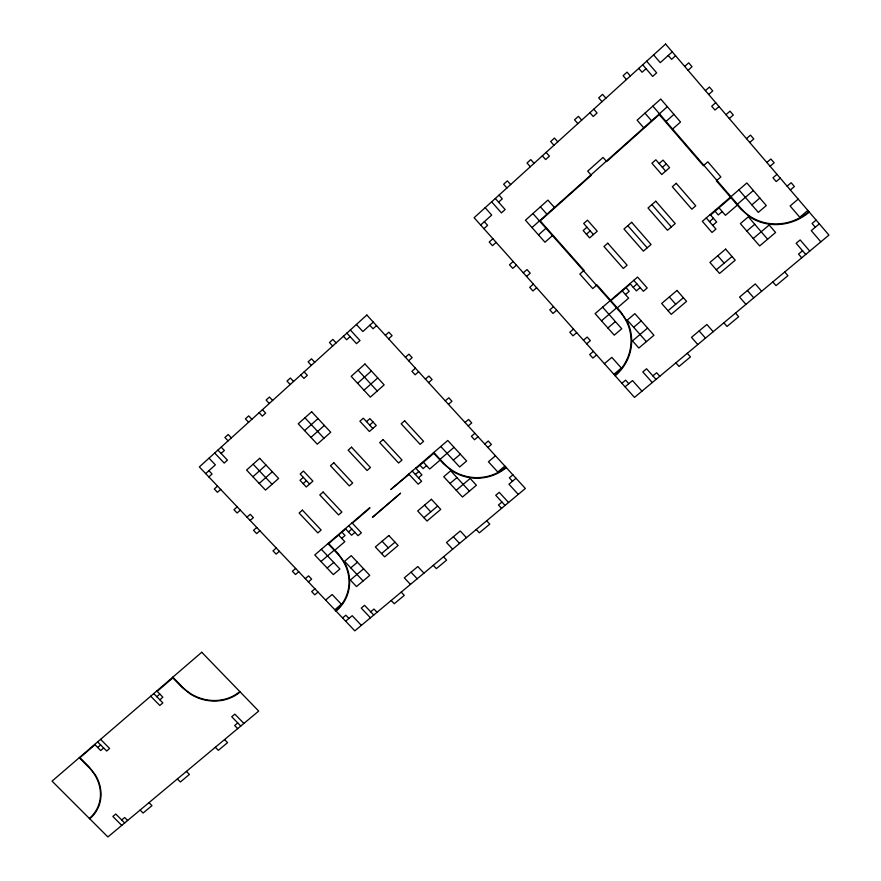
<?xml version="1.0" encoding="UTF-8"?>
<svg xmlns="http://www.w3.org/2000/svg" width="881" height="881" viewBox="0 0 881 881"><rect width="100%" height="100%" fill="white"/><g stroke="black" fill="none" stroke-linecap="round" stroke-linejoin="round"><path stroke-width="1.32" d="M221.109 453.44L224.358 450.499L221.175 447.13M350.098 336.641L346.64 339.769L343.414 336.256M498.591 202.178L502.291 198.82L499.02 195.119M646.026 68.663L642.073 72.253L638.747 68.388M205.68 473.604L215.36 464.86L209.017 458.164M373.291 322.094L362.851 331.531L356.398 324.483M480.663 225.029L491.697 215.052L485.156 207.696M672.247 51.847L660.276 62.661L653.614 54.897M208.841 476.94L212.068 474.033L208.896 470.696M376.517 325.618L373.026 328.767L369.8 325.243M483.922 228.686L487.6 225.371L484.33 221.715M675.573 55.734L671.575 59.346L668.25 55.459M217.519 486.092L214.303 488.988L217.453 492.314L220.679 489.418M385.382 335.32L388.873 332.17L392.089 335.694L388.598 338.833M492.886 238.74L489.219 242.033L492.479 245.678L496.146 242.385M684.713 66.427L688.722 62.826L692.037 66.714L688.028 70.304M252.891 476.753L266.007 465.047M304.584 430.6L318.019 418.596M357.587 383.279L371.375 370.967M531.981 227.573L667.346 106.711M259.201 483.438L272.317 471.753M310.927 437.405L324.384 425.435M363.974 390.206L377.762 377.927M538.489 234.908L545.956 228.256M666.036 121.413L673.943 114.376M237.187 506.828L233.961 509.703L237.099 513.006L240.326 510.143M405.447 357.268L408.949 354.151L412.154 357.664L408.641 360.77M513.194 261.492L509.515 264.763L512.753 268.386L516.431 265.115M705.406 90.622L709.425 87.054L712.729 90.919L708.709 94.487M552.464 235.601L544.987 242.231L525.461 220.217L547.916 200.108L554.446 207.509M672.61 129.044L680.528 122.03L660.739 99.035L637.128 120.19L643.714 127.811M246.988 517.169L250.226 514.306L253.365 517.61L250.116 520.462M415.436 368.203L411.934 371.308L415.127 374.799L418.629 371.705M523.303 272.824L527.003 269.553L530.23 273.187L526.541 276.436M715.713 102.681L711.705 106.227L714.987 110.07L719.006 106.524M303.306 477.348L299.992 480.277L306.28 486.973L312.92 481.136L303.471 471.06L300.157 473.989L309.594 484.054M366.485 421.625L369.91 418.607L376.253 425.468L369.403 431.492L359.9 421.217L363.313 418.2L372.828 428.474M586.955 227.199L583.167 230.536L589.653 237.892L597.241 231.24L587.495 220.173L583.707 223.51L593.442 234.566M659.12 163.569L663.03 160.111L669.571 167.665L661.741 174.537L651.94 163.238L655.849 159.791L665.651 171.101M303.13 483.625L306.456 480.707M369.657 425.049L373.081 422.043M586.416 234.225L590.204 230.888M662.38 167.335L666.3 163.888M256.767 527.477L253.53 530.318L256.646 533.611L259.884 530.769M425.413 379.116L428.926 376.022L432.108 379.513L428.595 382.607M533.401 284.123L529.712 287.371L532.928 290.972L536.617 287.735M725.999 114.695L730.019 111.16L733.3 115.004L729.281 118.539M276.249 548.015L273 550.845L276.116 554.116L279.354 551.297M445.279 400.855L448.803 397.794L451.975 401.262L448.451 404.324M553.499 306.654L549.799 309.87L553.015 313.46L556.704 310.244M746.471 138.647L750.513 135.134L753.773 138.967L749.742 142.469M295.642 568.465L292.393 571.262L295.487 574.522L298.736 571.725M465.058 422.495L468.582 419.455L471.742 422.913L468.207 425.952M573.498 329.065L569.798 332.258L572.991 335.826L576.692 332.644M766.855 162.478L770.886 158.998L774.146 162.798L770.104 166.278M369.657 507.709L314.77 554.964L333.326 574.61L339.923 568.994L321.345 549.304M79.94 757.682L94.983 744.731M328.668 543.599L345.671 528.952M352.345 523.215L369.976 508.04M409.092 474.363L390.834 489.484L447.757 440.478L466.611 461.016L459.618 466.974L440.775 446.48M610.907 300.663L630.289 283.979M157.181 691.365L172.83 677.907M416.063 468.549L433.793 453.297M710.615 215.041L730.867 197.597M97.703 747.473L100.643 744.93M156.785 696.684L159.824 694.074M348.48 531.937L351.816 529.074M415.358 474.463L418.794 471.5M633.175 287.25L636.974 283.979M709.491 221.66L713.423 218.279M341.718 538.346L345.044 535.494L341.927 532.179M426.536 465.642L423.089 468.604L419.951 465.212M625.433 294.54L629.221 291.281L626.017 287.658M722.222 211.572L718.279 214.964L715.042 211.22M103.661 747.98L100.709 750.513L94.685 744.434M159.824 699.789L162.864 697.179L156.785 690.968M320.959 561.527L334.152 550.207M354.922 532.388L351.585 535.252L345.363 528.622M418.486 477.843L421.933 474.892L415.656 468.108M440.104 459.298L454.056 447.328M601.492 320.816L616.513 307.932M640.179 287.624L636.379 290.884L629.97 283.616M712.718 225.382L716.649 222.012L710.185 214.557M737.419 204.194L753.365 190.505M334.879 550.185L344.823 541.65L338.601 535.042M617.306 307.887L628.638 298.163L622.228 290.917M440.082 460.113L429.675 469.033L423.398 462.239M737.342 205.108L725.448 215.305L718.984 207.828M305.311 578.652L308.57 575.855L311.654 579.114L308.394 581.912M474.914 433.276L471.379 436.304L474.529 439.74L478.053 436.723M583.464 340.231L587.175 337.049L590.358 340.617L586.647 343.799M776.998 174.339L772.967 177.797L776.205 181.585L780.236 178.127M327.148 568.069L333.745 562.441M453.341 460.157L460.334 454.178M607.879 327.996L615.379 321.587M751.845 204.877L759.84 198.038M314.946 588.816L311.687 591.592L314.759 594.84L318.03 592.065M484.737 444.035L488.272 441.018L491.411 444.453L487.876 447.471M593.409 351.365L589.697 354.525L592.869 358.082L596.58 354.922M787.118 186.177L791.171 182.73L794.398 186.508L790.356 189.955M350.781 567.871L357.422 562.221M449.982 483.504L456.942 477.59M633.659 327.291L641.225 320.871M746.813 231.064L754.764 224.303M495.485 455.785L488.415 461.776L497.798 472.029L504.868 466.06M798.186 199.117L790.103 205.967L799.761 217.244L807.844 210.416M325.607 600.06L332.148 594.51L341.365 604.245L334.813 609.773M604.399 363.677L611.843 357.367L621.336 368.027L613.892 374.315M363.6 568.796L350.341 580.028L356.497 586.559L369.767 575.348L351.233 555.647L344.603 561.307L363.126 580.964M381.561 553.576L395.018 542.156M423.904 517.676L437.637 506.035M456.226 490.276L470.168 478.46L476.412 485.255L462.459 497.038L443.738 476.72L450.687 470.795L469.43 491.158M647.59 328.062L632.492 340.87L638.835 348.028L653.944 335.254L634.849 313.658L627.294 320.1L646.379 341.652M668.04 310.729L683.392 297.723M716.341 269.784L732.012 256.503M753.244 238.509L769.168 225.007L775.599 232.474L759.664 245.942L740.37 223.609L748.321 216.836L767.615 239.214M342.588 617.955L345.859 615.202L348.92 618.44M512.907 474.859L509.372 477.832L512.489 481.235M621.898 383.29L625.62 380.151L628.77 383.698M816.125 220.096L812.073 223.499L815.288 227.243M345.649 621.182L352.202 615.687L361.375 625.367M516.024 478.262L508.943 484.209L518.281 494.406M625.047 386.825L632.503 380.559L641.963 391.164M819.341 223.851L811.247 230.635L820.85 241.846M121.71 819.969L124.639 817.513L127.602 820.497M237.771 722.938L234.665 725.526L237.672 728.62M370.692 611.799L373.996 609.035L377.057 612.284M501.95 502.06L498.437 505L501.542 508.37M652.876 375.879L656.642 372.729L659.792 376.275M802.536 250.744L798.527 254.102L801.721 257.814M124.673 822.942L115.763 814.011L112.845 816.467L121.743 825.387M140.123 810.057L143.085 813.042L151.972 805.641L148.999 802.646M79.642 757.385L89.036 766.822L95.456 775.049A40.636 35.614 29.1 0 1 89.73 818.79M79.268 757.693L88.662 767.142A40.097 35.141 29.1 0 1 89.366 818.427M100.588 739.346L109.629 748.487L106.678 751.019L97.637 741.89M186.42 771.404L189.404 774.443L180.363 781.987L177.378 778.958M215.327 747.275L218.334 750.337L227.551 742.661L224.545 739.577M153.746 693.578L162.864 702.884L159.824 705.483L150.717 696.188M172.808 677.17L182.323 686.927A41.572 37.938 26.7 0 0 239.797 691.563M172.434 677.5L181.938 687.257L190.406 694.074A42.123 38.445 26.7 0 0 240.183 691.948M243.883 723.444L234.842 714.128L231.736 716.738L240.777 726.032M217.926 450.081L227.441 460.157L224.192 463.087L214.689 453.021M373.753 615.048L364.558 605.313L361.265 608.088L370.438 617.801M231.362 437.89L228.179 434.509L224.919 437.483L228.102 440.852M328.36 543.269L338.051 553.554L344.592 562.552A43.092 40.284 23.5 0 1 336.079 611.095M253.122 464.199L272.053 484.297M327.941 543.621L337.632 553.907A42.519 39.755 23.5 0 1 335.694 610.687M401.218 592.12L404.28 595.38L394.248 603.738L391.186 600.49M262.45 409.698L265.644 413.112L262.318 416.118L259.135 412.704M382.079 541.253L388.279 547.872M411.042 572.21L417.198 578.784M410.447 584.411L404.302 577.848L417.803 566.549L423.959 573.135M352.037 522.874L361.375 532.84L358.027 535.703L348.7 525.748M251.889 419.279L248.706 415.876L245.403 418.871L248.596 422.263M433.287 565.349L436.37 568.641L446.601 560.118L443.517 556.803M272.625 400.47L269.432 397.045L266.095 400.062L269.3 403.487M293.571 381.473L290.367 378.015L286.997 381.077L290.201 384.523M304.936 417.781L323.988 438.231M304.121 371.903L307.326 375.361L303.945 378.423L300.74 374.965M424.532 505.143L430.765 511.861M453.363 536.76L459.541 543.434M452.669 549.171L446.491 542.52L460.256 530.99L466.445 537.674M476.236 529.492L479.33 532.84L489.77 524.14L486.675 520.781M314.726 362.278L311.511 358.798L308.119 361.893L311.323 365.362M412.22 471.071L421.614 481.235L418.178 484.176L408.784 474.033M336.101 342.896L332.875 339.394L329.45 342.511L332.666 346.013M358.071 370.185L377.233 391.01M433.815 452.471L443.628 463.131A44.369 42.949 6.7 0 0 505.881 467.172M433.386 452.845L443.198 463.505L452.03 470.917A44.953 43.521 6.7 0 0 506.278 467.591M350.33 329.99L359.999 340.529L356.53 343.656L346.872 333.128M508.568 502.5L499.252 492.336L495.739 495.287L505.055 505.441M602.604 307.172L621.755 328.767L614.244 335.165L595.104 313.625L637.58 277.063L647.194 287.988L643.383 291.259L633.769 280.345M495.309 198.489L505.132 209.546L501.432 212.894L491.609 201.837M656.026 379.425L646.566 368.776L642.811 371.925L652.27 382.563M540.405 206.837L546.936 214.215M675.87 362.862L679.031 366.43L690.451 356.904L687.29 353.325M510.639 184.581L507.357 180.869L503.624 184.25L506.916 187.961M532.917 213.543L620.114 311.995A45.977 44.634 -19.4 0 1 614.795 375.328M534.073 163.326L530.78 159.593L527.014 163.007L530.307 166.74M546.121 152.391L549.425 156.146L545.636 159.571L542.344 155.827M669.318 296.974L675.705 304.231M699.162 330.926L705.494 338.139M697.807 344.548L691.486 337.357L706.859 324.472L713.203 331.708M723.841 322.82L727.001 326.444L738.674 316.72L735.503 313.085M557.761 141.841L554.457 138.075L550.647 141.533L553.951 145.299M627.801 225.679L647.205 247.814M651.896 204.612L671.344 226.924M577.848 123.615L574.544 119.827L578.388 116.336L581.702 120.124M593.761 109.178L597.076 112.999L593.21 116.501L589.896 112.691M717.751 255.776L724.16 263.155M747.407 290.51L753.773 297.833M745.932 304.385L739.577 297.084L755.281 283.924L761.647 291.27M772.824 281.931L776.007 285.609L787.922 275.676L784.74 271.987M605.897 98.176L602.582 94.344L598.695 97.879L602.009 101.7M706.254 217.937L715.945 229.104L712.013 232.474L702.333 221.318L746.879 182.962L766.294 205.559L758.299 212.376L738.895 189.833M644.969 113.164L651.566 120.796M630.367 75.986L627.041 72.121L623.109 75.7L626.435 79.554M652.843 106.116L741.053 208.412A49.865 46.759 -40.9 0 0 808.89 211.638M646.665 61.207L656.642 72.826L652.678 76.405L642.701 64.798M809.749 251.107L800.157 239.929L796.138 243.299L805.73 254.466M615.18 375.769A46.594 45.228 -19.4 0 0 627.206 321.488L620.576 311.588L596.955 284.904L592.726 288.572L579.852 274.046L584.081 270.368L540.24 220.856L591.294 175.275L587.693 171.156L603.045 157.424L606.657 161.564L659.274 114.585L703.368 165.716L707.828 161.818L720.856 176.938L716.385 180.814L740.558 208.841L749.775 216.935A50.536 47.387 -40.9 0 0 809.298 212.112M366.826 315.024L199.348 466.93L354.812 630.851L525.362 488.481L366.826 315.024M665.573 44.05L474.121 217.706L634.485 397.397L828.944 235.084L665.573 44.05M259.675 458.318L246.581 470.058L265.5 490.1L278.627 478.46L259.675 458.318M311.654 411.757L298.23 423.783L317.259 444.189L330.727 432.252L311.654 411.757M364.965 363.996L351.189 376.341L370.339 397.122L384.149 384.876L364.965 363.996M333.822 462.767L330.463 465.719L349.328 485.927L352.686 482.997L333.822 462.767M351.541 447.196L348.149 450.169L367.058 470.498L370.449 467.536L351.541 447.196M302.414 510.143L299.111 513.017L317.832 532.895L321.136 530.032L302.414 510.143M323.129 492.027L319.803 494.935L338.568 514.945L341.905 512.059L323.129 492.027M383.103 439.597L379.678 442.581L398.586 463.01L402.011 460.036L383.103 439.597M404.632 420.766L401.174 423.794L420.127 444.365L423.585 441.359L404.632 420.766M607.769 243.2L603.97 246.515L623.33 268.485L627.129 265.192L607.769 243.2M631.644 222.32L623.979 229.027L643.372 251.14L651.048 244.489L631.644 222.32M655.772 201.22L648.02 208.004L667.468 230.282L675.231 223.565L655.772 201.22M676.245 183.325L672.335 186.75L691.816 209.204L695.737 205.802L676.245 183.325M201.749 652.259L52.056 781.128L107.9 836.95L258.695 711.077L201.749 652.259M400.492 493.283L372.531 517.279L400.492 493.283M388.818 535.527L375.361 546.969L384.645 556.869L398.113 545.471L388.818 535.527M431.404 499.307L417.682 510.969L427.01 521.023L440.753 509.394L431.404 499.307M677.004 290.444L661.664 303.482L671.234 314.352L686.574 301.357L677.004 290.444M725.603 249.114L709.932 262.428L719.546 273.462L735.217 260.192L725.603 249.114"/></g></svg>
